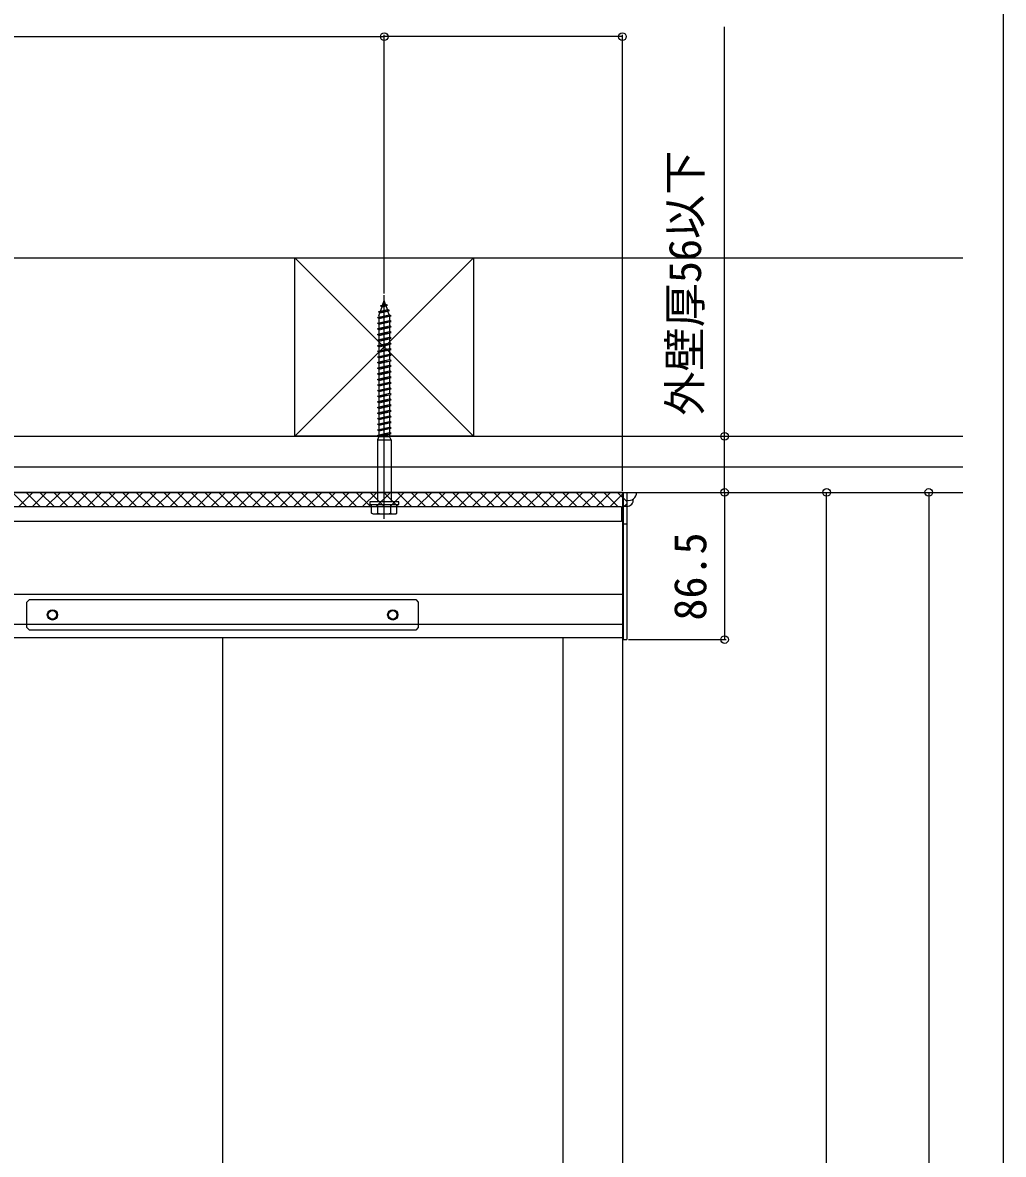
# Model space of a CAD drawing. Units: millimetres, scale not verified. Extents: x -1312 to 1312, y -1952 to 1943.
# Drawn here: x 736 to 1312, y -523 to 143 of the extents above; entities that cross this region are included whole.
import ezdxf
from ezdxf.enums import TextEntityAlignment as Align

# ---------------------------------------------------------------- set-up
doc = ezdxf.new("R2010")
doc.units = ezdxf.units.MM
doc.header["$LTSCALE"] = 10
for name, color, linetype in [('0-4_YKK_12', 2, 'Continuous'), ('0-5_YKK_13', 4, 'Continuous'), ('0-6_YKK_D', 6, 'Continuous'), ('0-7_YKK_ZWAK', 7, 'Continuous'), ('0-8_YSS_K', 3, 'Continuous')]:
    doc.layers.add(name, color=color, linetype=linetype)
doc.styles.add('ＭＳ ゴシック', font='')
doc.styles.get('ＭＳ ゴシック').set_extended_font_data('MS Gothic')

msp = doc.modelspace()

# ---------------------------------------------------------------- linework, layer by layer
at = {"layer": '0-4_YKK_12'}
for p, q in [((1088.66, -133.53), (540.16, -133.53)), ((1088.66, -133.53), (1088.66, -218.83)), ((1088.16, -142.03), (540.16, -142.03)), ((1088.16, -142.03), (1088.16, -150.53)), ((1088.16, -143.03), (1088.66, -143.03)), ((1088.16, -144.23), (1088.66, -144.23)), ((1088.16, -150.53), (540.16, -150.53)), ((1088.66, -193.53), (540.16, -193.53)), ((1088.66, -211.23), (540.16, -211.23)), ((540.16, -218.83), (1088.66, -218.83)), ((853.66, -218.83), (853.66, -948.53)), ((1053.66, -218.83), (1053.66, -948.53)), ((1088.66, -218.83), (1088.66, -948.53))]:
    msp.add_line(p, q, dxfattribs=at)
at = {"layer": '0-5_YKK_13'}
for p, q in [((948.66, -149.13), (948.66, -17.63)), ((945.26, -27.29), (951.71, -26.56)), ((946.49, -23.72), (950.65, -23.49)), ((946.5, -26.92), (947.39, -24.32)), ((946.5, -26.92), (950.52, -26.02)), ((947.73, -23.34), (948.66, -20.63)), ((947.73, -23.34), (949.47, -22.96)), ((949.47, -22.96), (948.66, -20.63)), ((950.52, -26.02), (949.75, -23.79)), ((944.66, -30.73), (952.66, -29.65)), ((944.66, -34.03), (952.66, -32.95)), ((945.56, -29.63), (946.16, -27.89)), ((945.56, -30.43), (951.58, -29.09)), ((945.56, -29.63), (945.56, -30.43)), ((945.56, -31.33), (945.56, -43.63)), ((945.56, -33.73), (951.76, -32.35)), ((951.58, -29.09), (950.81, -26.86)), ((951.76, -29.95), (951.76, -42.25)), ((944.66, -37.33), (952.66, -36.25)), ((944.66, -40.63), (952.66, -39.55)), ((945.56, -37.03), (951.76, -35.65)), ((945.56, -40.33), (951.76, -38.95)), ((944.66, -43.93), (952.66, -42.85)), ((944.66, -47.23), (952.66, -46.15)), ((945.56, -43.63), (951.76, -42.25)), ((945.56, -44.53), (945.56, -47.1)), ((945.56, -46.93), (951.76, -45.55)), ((951.76, -42.97), (951.76, -45.55)), ((951.76, -46.27), (951.76, -48.85)), ((944.66, -50.53), (952.66, -49.45)), ((944.66, -53.83), (952.66, -52.75)), ((945.56, -47.83), (945.56, -50.23)), ((945.56, -50.23), (951.76, -48.85)), ((945.56, -51.13), (945.56, -53.53)), ((945.56, -53.53), (951.76, -52.15)), ((951.76, -49.75), (951.76, -52.15)), ((951.76, -53.05), (951.76, -55.45)), ((944.66, -57.13), (952.66, -56.05)), ((944.66, -60.43), (952.66, -59.35)), ((945.56, -54.43), (945.56, -56.83)), ((945.56, -56.83), (951.76, -55.45)), ((945.56, -57.73), (945.56, -60.13)), ((945.56, -60.13), (951.76, -58.75)), ((951.76, -56.35), (951.76, -58.75)), ((951.76, -59.65), (951.76, -62.05)), ((944.66, -63.73), (952.66, -62.65)), ((944.66, -67.03), (952.66, -65.95)), ((945.56, -61.03), (945.56, -63.43)), ((945.56, -63.43), (951.76, -62.05)), ((945.56, -64.33), (945.56, -66.73)), ((945.56, -66.73), (951.76, -65.35)), ((951.76, -62.95), (951.76, -65.35)), ((951.76, -66.25), (951.76, -68.65)), ((944.66, -70.33), (952.66, -69.25)), ((944.66, -73.63), (952.66, -72.55)), ((945.56, -67.63), (945.56, -70.03)), ((945.56, -70.03), (951.76, -68.65)), ((945.56, -70.93), (945.56, -73.33)), ((945.56, -73.33), (951.76, -71.95)), ((951.76, -69.55), (951.76, -71.95)), ((951.76, -72.85), (951.76, -75.25)), ((944.66, -76.93), (952.66, -75.85)), ((944.66, -80.23), (952.66, -79.15)), ((945.56, -74.23), (945.56, -76.63)), ((945.56, -76.63), (951.76, -75.25)), ((945.56, -77.53), (945.56, -79.93)), ((945.56, -79.93), (951.76, -78.55)), ((951.76, -76.15), (951.76, -78.55)), ((951.76, -79.45), (951.76, -81.83)), ((944.66, -83.51), (952.66, -82.43)), ((944.66, -83.51), (945.56, -83.21)), ((944.66, -83.53), (944.66, -83.51)), ((945.56, -84.13), (944.66, -83.53)), ((944.66, -86.83), (952.66, -85.75)), ((945.56, -80.83), (945.56, -83.21)), ((945.56, -83.21), (951.76, -81.83)), ((945.56, -84.13), (945.56, -86.53)), ((945.56, -86.53), (951.76, -85.15)), ((952.66, -82.43), (951.76, -81.83)), ((951.76, -82.75), (951.76, -85.15)), ((951.76, -86.05), (951.76, -88.45)), ((952.66, -82.45), (952.66, -82.43)), ((944.66, -90.13), (952.66, -89.05)), ((944.66, -93.43), (952.66, -92.35)), ((945.56, -87.43), (945.56, -89.83)), ((945.56, -89.83), (951.76, -88.45)), ((945.56, -90.73), (945.56, -93.13)), ((945.56, -93.13), (951.76, -91.75)), ((951.76, -89.35), (951.76, -91.75)), ((951.76, -92.65), (951.76, -95.05)), ((944.66, -96.73), (952.66, -95.65)), ((944.66, -100.03), (952.66, -98.95)), ((945.56, -94.03), (945.56, -96.43)), ((945.56, -96.43), (951.76, -95.05)), ((945.56, -97.33), (945.56, -99.73)), ((945.56, -99.73), (951.76, -98.35)), ((951.76, -95.95), (951.76, -98.35)), ((951.76, -99.25), (951.76, -100.63)), ((945.56, -100.63), (944.66, -102.63)), ((944.66, -102.63), (952.66, -102.63)), ((945.56, -100.63), (951.76, -100.63)), ((952.66, -102.63), (951.76, -100.63)), ((1089.16, -133.53), (1088.66, -133.53)), ((1088.66, -133.53), (1088.66, -220.03)), ((1089.16, -133.53), (1091.16, -133.53)), ((1089.16, -133.53), (1089.16, -220.03)), ((1089.16, -133.53), (1089.16, -220.03)), ((1091.16, -133.53), (1091.16, -220.03)), ((941.16, -145.69), (941.16, -140.63)), ((941.16, -140.63), (956.16, -140.63)), ((941.91, -146.13), (941.16, -145.69)), ((941.91, -146.13), (955.41, -146.13)), ((944.9, -145.69), (944.9, -140.63)), ((952.42, -140.63), (952.42, -145.69)), ((955.41, -146.13), (956.16, -145.69)), ((956.16, -145.69), (956.16, -140.63)), ((1088.66, -144.53), (1089.16, -144.53)), ((1089.16, -141.53), (1091.16, -141.53)), ((1089.16, -152.03), (1091.16, -152.03)), ((1088.66, -220.03), (1089.16, -220.03)), ((1089.16, -220.03), (1091.16, -220.03))]:
    msp.add_line(p, q, dxfattribs=at)
for points in [[(946.16, -27.89), (950.81, -26.86), (951.71, -26.56), (950.52, -26.02)], [(947.39, -24.32), (946.49, -23.72), (947.73, -23.34)], [(947.39, -24.32), (949.75, -23.79), (950.65, -23.49), (949.47, -22.96)], [(945.56, -31.33), (944.66, -30.73), (945.56, -30.43)], [(946.16, -27.89), (945.26, -27.29), (946.5, -26.92)], [(945.56, -31.33), (951.76, -29.95), (952.66, -29.65), (951.58, -29.09)], [(945.56, -34.63), (951.76, -33.25), (952.66, -32.95), (951.76, -32.35)], [(945.56, -34.63), (944.66, -34.03), (945.56, -33.73)], [(945.56, -37.93), (944.66, -37.33), (945.56, -37.03)], [(945.56, -37.93), (951.76, -36.55), (952.66, -36.25), (951.76, -35.65)], [(945.56, -41.23), (951.76, -39.85), (952.66, -39.55), (951.76, -38.95)], [(945.56, -41.23), (944.66, -40.63), (945.56, -40.33)], [(945.56, -44.53), (944.66, -43.93), (945.56, -43.63)], [(945.56, -44.53), (951.76, -43.15), (952.66, -42.85), (951.76, -42.25)], [(945.56, -47.83), (951.76, -46.45), (952.66, -46.15), (951.76, -45.55)], [(945.56, -47.83), (944.66, -47.23), (945.56, -46.93)], [(945.56, -51.13), (944.66, -50.53), (945.56, -50.23)], [(945.56, -51.13), (951.76, -49.75), (952.66, -49.45), (951.76, -48.85)], [(945.56, -54.43), (951.76, -53.05), (952.66, -52.75), (951.76, -52.15)], [(945.56, -54.43), (944.66, -53.83), (945.56, -53.53)], [(945.56, -57.73), (944.66, -57.13), (945.56, -56.83)], [(945.56, -57.73), (951.76, -56.35), (952.66, -56.05), (951.76, -55.45)], [(945.56, -61.03), (951.76, -59.65), (952.66, -59.35), (951.76, -58.75)], [(945.56, -61.03), (944.66, -60.43), (945.56, -60.13)], [(945.56, -64.33), (944.66, -63.73), (945.56, -63.43)], [(945.56, -64.33), (951.76, -62.95), (952.66, -62.65), (951.76, -62.05)], [(945.56, -67.63), (951.76, -66.25), (952.66, -65.95), (951.76, -65.35)], [(945.56, -67.63), (944.66, -67.03), (945.56, -66.73)], [(945.56, -70.93), (944.66, -70.33), (945.56, -70.03)], [(945.56, -70.93), (951.76, -69.55), (952.66, -69.25), (951.76, -68.65)], [(945.56, -74.23), (951.76, -72.85), (952.66, -72.55), (951.76, -71.95)], [(945.56, -74.23), (944.66, -73.63), (945.56, -73.33)], [(945.56, -77.53), (944.66, -76.93), (945.56, -76.63)], [(945.56, -77.53), (951.76, -76.15), (952.66, -75.85), (951.76, -75.25)], [(945.56, -80.83), (951.76, -79.45), (952.66, -79.15), (951.76, -78.55)], [(945.56, -80.83), (944.66, -80.23), (945.56, -79.93)], [(945.56, -84.13), (951.76, -82.75), (952.66, -82.45)], [(945.56, -87.43), (951.76, -86.05), (952.66, -85.75), (951.76, -85.15)], [(945.56, -87.43), (944.66, -86.83), (945.56, -86.53)], [(945.56, -90.73), (944.66, -90.13), (945.56, -89.83)], [(945.56, -94.03), (944.66, -93.43), (945.56, -93.13)], [(945.56, -90.73), (951.76, -89.35), (952.66, -89.05), (951.76, -88.45)], [(945.56, -94.03), (951.76, -92.65), (952.66, -92.35), (951.76, -91.75)], [(945.56, -97.33), (944.66, -96.73), (945.56, -96.43)], [(945.56, -100.63), (944.66, -100.03), (945.56, -99.73)], [(945.56, -97.33), (951.76, -95.95), (952.66, -95.65), (951.76, -95.05)], [(945.56, -100.63), (951.76, -99.25), (952.66, -98.95), (951.76, -98.35)], [(944.66, -102.63), (944.66, -103.53), (944.66, -139.03)], [(952.66, -102.63), (952.66, -103.53), (952.66, -139.03)]]:
    msp.add_lwpolyline(points, dxfattribs=at)
for points in [[(940.16, -139.03), (940.16, -140.63), (957.16, -140.63), (957.16, -139.03)], [(740.16, -196.53), (967.16, -196.53), (968.66, -198.03), (968.66, -213.03), (967.16, -214.53), (740.16, -214.53), (738.66, -213.03), (738.66, -198.03)]]:
    msp.add_lwpolyline(points, close=True, dxfattribs=at)
for centre, radius in [((753.66, -205.53), 3), ((753.66, -205.53), 2.5), ((953.66, -205.53), 3), ((953.66, -205.53), 2.5)]:
    msp.add_circle(centre, radius, dxfattribs=at)
for centre, radius, start, end in [((943.03, -141.87), 4.26, 243.93616, 296.06384), ((948.66, -129.6), 16.53, 256.85543, 283.14457), ((954.29, -141.87), 4.26, 243.93616, 296.06384)]:
    msp.add_arc(centre, radius, start, end, dxfattribs=at)
at = {"layer": '0-6_YKK_D'}
for p, q in [((288.66, 134.47), (948.66, 134.47)), ((948.66, -16.63), (948.66, 135.47)), ((948.66, -16.63), (948.66, 135.47)), ((1088.66, 134.47), (948.66, 134.47)), ((1088.66, -132.53), (1088.66, 135.47)), ((1119.86, -133.52), (1269.66, -133.52)), ((1148.66, -133.52), (1148.66, -220.03)), ((1208.66, -948.53), (1208.66, -133.53)), ((1268.66, -133.52), (1268.66, -983.47)), ((1092.16, -220.03), (1149.66, -220.03))]:
    msp.add_line(p, q, dxfattribs=at)
msp.add_lwpolyline([(1148.66, -133.52), (1148.66, -100.52), (1148.66, 140.22)], dxfattribs=at)
for centre in [(948.66, 134.47), (948.66, 134.47), (1088.66, 134.47), (1148.66, -100.52), (1148.66, -133.52), (1148.66, -133.52), (1208.66, -133.53), (1268.66, -133.52), (1148.66, -220.03)]:
    msp.add_circle(centre, 2.25, dxfattribs=at)
at = {"layer": '0-7_YKK_ZWAK'}
msp.add_lwpolyline([(-1312.5, -1952.2), (1312.5, -1952.2), (1312.5, 1872.8)], dxfattribs=at)
at = {"layer": '0-8_YSS_K'}
for p, q in [((540.16, 4.47), (1288.66, 4.47)), ((1001.16, 4.47), (896.16, -100.53)), ((896.16, 4.47), (1001.16, -100.53)), ((540.16, -100.53), (1288.66, -100.53)), ((540.16, -118.53), (1288.66, -118.53)), ((540.16, -133.53), (1288.66, -133.53)), ((738.67, -142.03), (730.17, -133.53)), ((733.67, -142.03), (742.17, -133.53)), ((746.75, -142.03), (738.25, -133.53)), ((741.75, -142.03), (750.25, -133.53)), ((754.83, -142.03), (746.33, -133.53)), ((749.84, -142.03), (758.34, -133.53)), ((762.92, -142.03), (754.42, -133.53)), ((757.92, -142.03), (766.42, -133.53)), ((771, -142.03), (762.5, -133.53)), ((766, -142.03), (774.5, -133.53)), ((779.08, -142.03), (770.58, -133.53)), ((774.08, -142.03), (782.58, -133.53)), ((787.16, -142.03), (778.66, -133.53)), ((782.16, -142.03), (790.66, -133.53)), ((795.25, -142.03), (786.75, -133.53)), ((790.25, -142.03), (798.75, -133.53)), ((803.33, -142.03), (794.83, -133.53)), ((798.33, -142.03), (806.83, -133.53)), ((811.41, -142.03), (802.91, -133.53)), ((806.41, -142.03), (814.91, -133.53)), ((819.49, -142.03), (810.99, -133.53)), ((814.49, -142.03), (822.99, -133.53)), ((827.57, -142.03), (819.07, -133.53)), ((822.58, -142.03), (831.08, -133.53)), ((835.66, -142.03), (827.16, -133.53)), ((830.66, -142.03), (839.16, -133.53)), ((843.74, -142.03), (835.24, -133.53)), ((838.74, -142.03), (847.24, -133.53)), ((851.82, -142.03), (843.32, -133.53)), ((846.82, -142.03), (855.32, -133.53)), ((859.9, -142.03), (851.4, -133.53)), ((854.9, -142.03), (863.4, -133.53)), ((867.99, -142.03), (859.49, -133.53)), ((862.99, -142.03), (871.49, -133.53)), ((876.07, -142.03), (867.57, -133.53)), ((871.07, -142.03), (879.57, -133.53)), ((884.15, -142.03), (875.65, -133.53)), ((879.15, -142.03), (887.65, -133.53)), ((892.23, -142.03), (883.73, -133.53)), ((887.23, -142.03), (895.73, -133.53)), ((900.31, -142.03), (891.81, -133.53)), ((895.32, -142.03), (903.82, -133.53)), ((908.4, -142.03), (899.9, -133.53)), ((903.4, -142.03), (911.9, -133.53)), ((916.48, -142.03), (907.98, -133.53)), ((911.48, -142.03), (919.98, -133.53)), ((924.56, -142.03), (916.06, -133.53)), ((919.56, -142.03), (928.06, -133.53)), ((932.64, -142.03), (924.14, -133.53)), ((927.64, -142.03), (936.14, -133.53)), ((940.73, -142.03), (932.23, -133.53)), ((935.73, -142.03), (944.23, -133.53)), ((948.81, -142.03), (940.31, -133.53)), ((943.81, -142.03), (952.31, -133.53)), ((956.89, -142.03), (948.39, -133.53)), ((951.89, -142.03), (960.39, -133.53)), ((964.97, -142.03), (956.47, -133.53)), ((959.97, -142.03), (968.47, -133.53)), ((973.05, -142.03), (964.55, -133.53)), ((968.06, -142.03), (976.56, -133.53)), ((981.14, -142.03), (972.64, -133.53)), ((976.14, -142.03), (984.64, -133.53)), ((989.22, -142.03), (980.72, -133.53)), ((984.22, -142.03), (992.72, -133.53)), ((997.3, -142.03), (988.8, -133.53)), ((992.3, -142.03), (1000.8, -133.53)), ((1005.38, -142.03), (996.88, -133.53)), ((1000.39, -142.03), (1008.89, -133.53)), ((1013.47, -142.03), (1004.97, -133.53)), ((1008.47, -142.03), (1016.97, -133.53)), ((1021.55, -142.03), (1013.05, -133.53)), ((1016.55, -142.03), (1025.05, -133.53)), ((1029.63, -142.03), (1021.13, -133.53)), ((1024.63, -142.03), (1033.13, -133.53)), ((1037.71, -142.03), (1029.21, -133.53)), ((1032.71, -142.03), (1041.21, -133.53)), ((1045.79, -142.03), (1037.29, -133.53)), ((1040.8, -142.03), (1049.3, -133.53)), ((1053.88, -142.03), (1045.38, -133.53)), ((1048.88, -142.03), (1057.38, -133.53)), ((1061.96, -142.03), (1053.46, -133.53)), ((1056.96, -142.03), (1065.46, -133.53)), ((1070.04, -142.03), (1061.54, -133.53)), ((1065.04, -142.03), (1073.54, -133.53)), ((1078.12, -142.03), (1069.62, -133.53)), ((1073.13, -142.03), (1081.63, -133.53)), ((1086.21, -142.03), (1077.71, -133.53)), ((1081.21, -142.03), (1089.71, -133.53)), ((1091.16, -138.9), (1085.79, -133.53)), ((1089.29, -142.03), (1091.16, -140.15))]:
    msp.add_line(p, q, dxfattribs=at)
msp.add_lwpolyline([(1001.16, 4.47), (1001.16, -100.53), (896.16, -100.53), (896.16, 4.47)], close=True, dxfattribs=at)
for centre, radius, start, end in [((1092.23, -133.41), 4.85, 257.27804, 358.62397), ((1091.3, -138.01), 3.71, 267.8434, 9.15696)]:
    msp.add_arc(centre, radius, start, end, dxfattribs=at)

# ---------------------------------------------------------------- texts
at = {"layer": '0-6_YKK_D', "style": 'ＭＳ ゴシック'}
for s, p in [('外壁厚56以下', (1140.56, -88.44)), ('86.5', (1143.66, -208.9))]:
    msp.add_text(s, height=19.06, rotation=90, dxfattribs=at).set_placement(p, align=Align.BOTTOM_LEFT)

doc.saveas('drawing.dxf')
